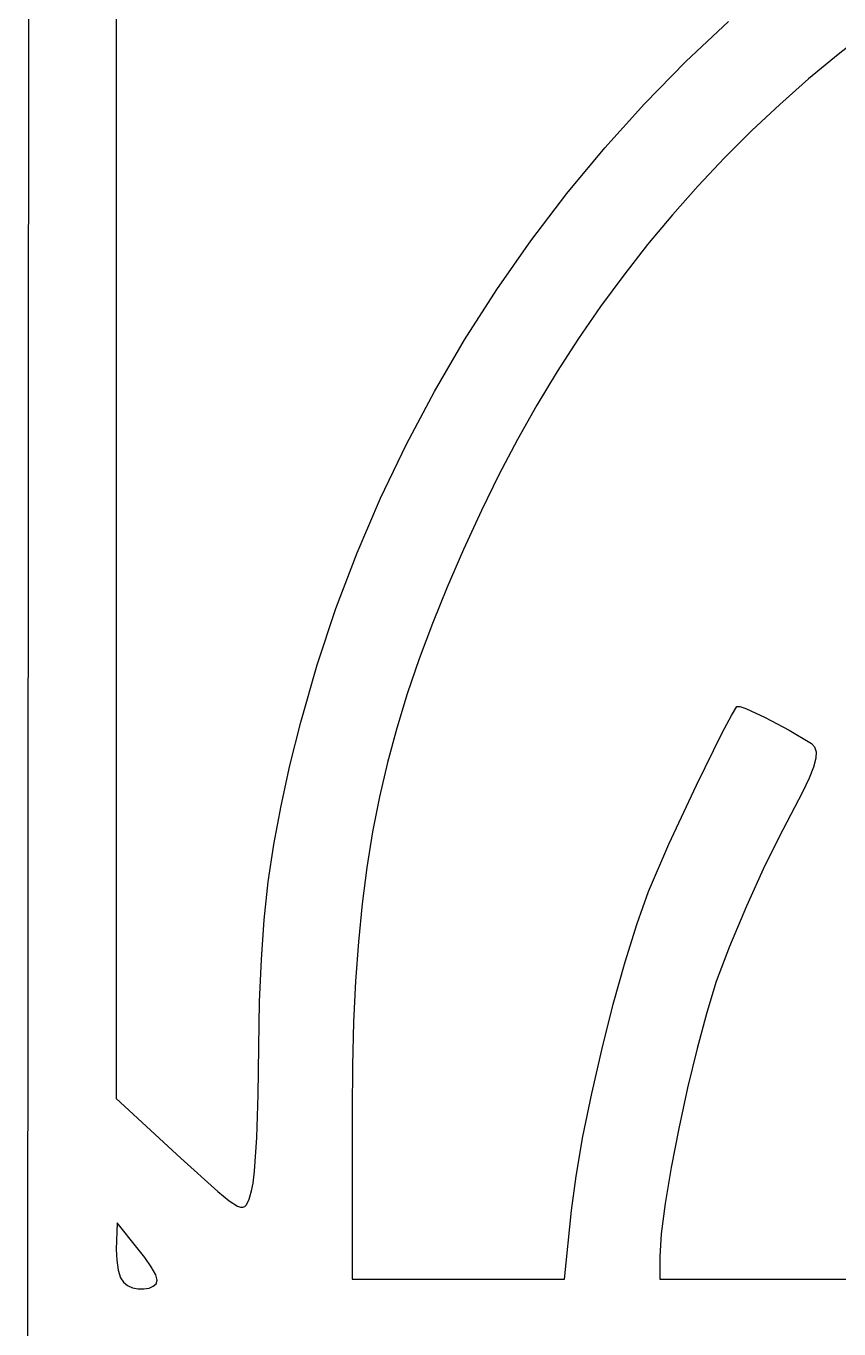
# Model space of a CAD drawing. Extents: x 0 to 2298, y -1775 to 396.
# Drawn here: x 115.6 to 291.5, y -38.4 to 243.3 of the extents above; entities that cross this region are included whole.
import ezdxf

# ---------------------------------------------------------------- set-up
doc = ezdxf.new("R2010")
doc.units = 0

msp = doc.modelspace()

# ---------------------------------------------------------------- linework, layer by layer
at = {"layer": 'Layer 1'}
for p, q in [((115.636328, -702.03), (116.301836, 366.11)), ((135.15118, 347.257314), (135.15118, 179.327314)), ((258.31818, 235.596143), (267.591613, 244.284378)), ((297.840736, 242.273664), (291.289912, 237.162588)), ((291.289912, 237.162588), (284.898032, 231.855403)), ((249.389844, 226.485132), (258.31818, 235.596143)), ((284.898032, 231.855403), (278.668711, 226.35487)), ((240.822854, 216.97507), (249.389844, 226.485132)), ((278.668711, 226.35487), (272.605563, 220.663751)), ((272.605563, 220.663751), (266.712205, 214.78481)), ((232.633459, 207.089678), (240.822854, 216.97507)), ((266.712205, 214.78481), (260.992251, 208.720806)), ((260.992251, 208.720806), (255.449317, 202.474504)), ((224.837905, 196.852679), (232.633459, 207.089678)), ((255.449317, 202.474504), (250.087017, 196.048664)), ((217.452442, 186.287796), (224.837905, 196.852679)), ((250.087017, 196.048664), (244.908967, 189.446049)), ((244.908967, 189.446049), (239.918782, 182.669422)), ((210.493318, 175.418752), (217.452442, 186.287796)), ((239.918782, 182.669422), (235.120078, 175.721543)), ((135.15118, 179.327314), (135.15118, 11.397314)), ((203.976781, 164.26927), (210.493318, 175.418752)), ((235.120078, 175.721543), (230.516468, 168.605176)), ((230.516468, 168.605176), (226.111569, 161.323083)), ((197.919079, 152.863071), (203.976781, 164.26927)), ((226.111569, 161.323083), (221.908995, 153.878025)), ((192.33646, 141.223879), (197.919079, 152.863071)), ((221.908995, 153.878025), (217.912363, 146.272765)), ((217.912363, 146.272765), (214.125286, 138.510064)), ((187.245172, 129.375417), (192.33646, 141.223879)), ((214.125286, 138.510064), (210.265306, 130.077472)), ((210.265306, 130.077472), (206.746205, 121.960739)), ((182.661464, 117.341407), (187.245172, 129.375417)), ((206.746205, 121.960739), (203.55531, 114.101372)), ((178.601584, 105.145572), (182.661464, 117.341407)), ((203.55531, 114.101372), (200.679947, 106.44088)), ((175.08178, 92.811634), (178.601584, 105.145572)), ((200.679947, 106.44088), (198.107443, 98.92077)), ((198.107443, 98.92077), (195.825124, 91.48255)), ((268.197591, 94.25948), (269.3631, 96.139014)), ((269.3631, 96.139014), (270.013444, 96.141614)), ((270.013444, 96.141614), (271.363091, 95.702275)), ((266.194999, 90.461406), (268.197591, 94.25948)), ((271.363091, 95.702275), (275.546778, 93.809737)), ((275.546778, 93.809737), (280.687126, 91.085313)), ((172.725638, 83.411781), (175.08178, 92.811634)), ((195.825124, 91.48255), (193.820317, 84.067729)), ((260.656031, 79.168559), (266.194999, 90.461406)), ((280.687126, 91.085313), (285.5571, 88.152914)), ((285.5571, 88.152914), (286.218275, 87.434114)), ((286.218275, 87.434114), (286.5207, 86.395558)), ((286.438378, 84.967056), (285.945313, 83.078418)), ((286.5207, 86.395558), (286.438378, 84.967056)), ((170.790638, 74.680029), (172.725638, 83.411781)), ((193.820317, 84.067729), (192.080348, 76.617814)), ((285.945313, 83.078418), (285.015508, 80.659455)), ((254.701123, 66.378315), (260.656031, 79.168559)), ((285.015508, 80.659455), (283.622967, 77.639976)), ((192.080348, 76.617814), (190.592545, 69.074313)), ((283.622967, 77.639976), (279.34569, 69.518714)), ((169.240384, 66.369414), (170.790638, 74.680029)), ((190.592545, 69.074313), (189.344234, 61.378734)), ((279.34569, 69.518714), (275.470499, 61.799511)), ((168.038483, 58.232971), (169.240384, 66.369414)), ((250.2852, 56.208514), (254.701123, 66.378315)), ((189.344234, 61.378734), (188.322741, 53.472585)), ((275.470499, 61.799511), (271.470531, 53.019659)), ((167.14854, 50.023737), (168.038483, 58.232971)), ((247.796057, 49.258798), (250.2852, 56.208514)), ((188.322741, 53.472585), (187.515394, 45.297373)), ((271.470531, 53.019659), (267.803318, 44.281409)), ((166.534158, 41.494745), (167.14854, 50.023737)), ((245.221119, 40.99887), (247.796057, 49.258798)), ((187.515394, 45.297373), (186.909518, 36.794608)), ((267.803318, 44.281409), (264.92639, 36.687014)), ((166.158943, 32.399032), (166.534158, 41.494745)), ((242.661774, 31.84467), (245.221119, 40.99887)), ((186.909518, 36.794608), (186.49244, 27.905796)), ((264.92639, 36.687014), (262.873541, 30.037985)), ((165.9865, 22.489634), (166.158943, 32.399032)), ((240.219409, 22.212139), (242.661774, 31.84467)), ((262.873541, 30.037985), (260.773896, 22.219123)), ((186.49244, 27.905796), (186.251487, 18.572445)), ((165.86858, 12.208387), (165.98643, 22.489064)), ((165.98643, 22.489064), (165.9865, 22.489634)), ((237.995411, 12.517217), (240.219409, 22.212139)), ((260.773896, 22.219123), (258.726243, 13.703563)), ((186.251487, 18.572445), (186.173986, 8.736064)), ((135.15118, 11.397314), (149.12688, -1.469186)), ((165.542759, 2.967541), (165.86858, 12.208387)), ((236.091169, 3.175845), (237.995411, 12.517217)), ((258.726243, 13.703563), (256.829367, 4.964439)), ((186.173986, 8.736064), (186.173986, -27.645036)), ((165.050561, -4.276793), (165.542759, 2.967541)), ((234.60807, -5.396036), (236.091169, 3.175845)), ((256.829367, 4.964439), (255.182058, -3.525113)), ((149.12688, -1.469186), (157.10256, -8.692748)), ((164.755069, -6.851306), (165.050561, -4.276793)), ((233.6475, -12.782486), (234.60807, -5.396036)), ((255.182058, -3.525113), (253.8831, -11.291958)), ((164.43358, -8.567936), (164.755069, -6.851306)), ((157.10256, -8.692748), (159.60471, -10.734339)), ((159.60471, -10.734339), (161.355567, -11.840055)), ((163.320907, -11.576615), (163.894139, -10.373836)), ((163.894139, -10.373836), (164.43358, -8.567936)), ((161.355567, -11.840055), (162.005316, -12.067956)), ((162.005316, -12.067956), (162.534508, -12.093084)), ((162.534508, -12.093084), (162.965564, -11.925837)), ((162.965564, -11.925837), (163.320907, -11.576615)), ((232.093986, -27.645036), (233.646836, -12.782036)), ((233.646836, -12.782036), (233.6475, -12.782486)), ((253.8831, -11.291958), (253.031282, -17.862961)), ((135.3742, -15.444476), (135.152364, -21.212216)), ((139.58908, -20.768536), (135.3742, -15.444476)), ((253.031282, -17.862961), (252.72539, -22.764986)), ((135.152364, -21.212216), (135.270214, -23.538026)), ((141.311777, -22.93837), (139.58908, -20.768536)), ((135.270214, -23.538026), (135.596036, -25.676662)), ((142.722515, -24.98342), (141.311777, -22.93837)), ((143.675716, -26.695715), (142.722515, -24.98342)), ((252.72539, -22.764986), (252.72539, -27.645376)), ((135.596036, -25.676662), (136.088234, -27.357763)), ((136.088234, -27.357763), (136.705214, -28.310966)), ((144.0258, -27.867286), (143.675716, -26.695715)), ((143.793136, -28.614258), (144.025804, -27.867294)), ((144.025804, -27.867294), (144.0258, -27.867286)), ((186.173986, -27.645036), (209.244886, -27.645036)), ((209.244886, -27.645036), (232.093986, -27.645036)), ((252.72539, -27.645376), (409.34139, -27.645376)), ((136.705214, -28.310966), (137.59299, -29.019801)), ((137.59299, -29.019801), (138.691338, -29.48947)), ((138.691338, -29.48947), (139.898871, -29.73037)), ((139.898871, -29.73037), (141.114204, -29.752901)), ((141.114204, -29.752901), (142.23595, -29.56746)), ((142.23595, -29.56746), (143.162722, -29.184446)), ((143.162722, -29.184446), (143.793136, -28.614258))]:
    msp.add_line(p, q, dxfattribs=at)

doc.saveas('drawing.dxf')
